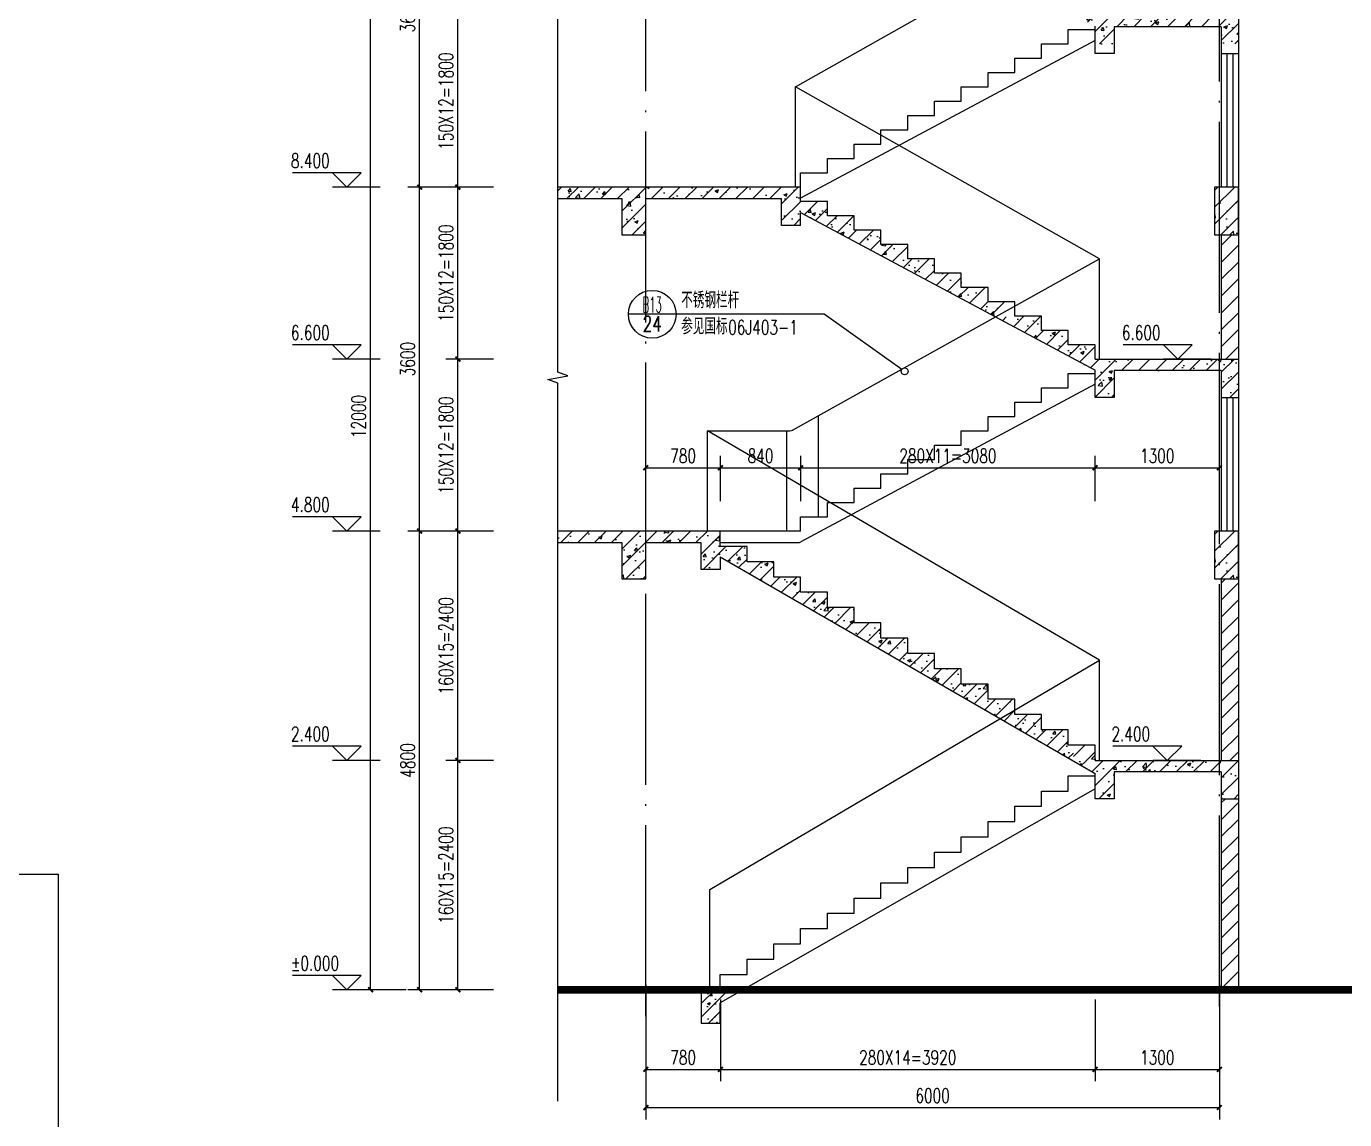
# Model space of a CAD drawing. Header units: millimetres. Extents: x 172649 to 472543, y 238332 to 449264.
# Drawn here: x 231737 to 245527, y 250734 to 262176 of the extents above; entities that cross this region are included whole.
import ezdxf
from ezdxf.enums import TextEntityAlignment as Align

# ---------------------------------------------------------------- set-up
doc = ezdxf.new("R2010")
doc.units = ezdxf.units.MM
doc.header["$LTSCALE"] = 1000
doc.linetypes.add('CENTER', pattern=[2, 1.25, -0.25, 0.25, -0.25])
doc.linetypes.add('DOTE', pattern=[2.42, 2, -0.2, 0.02, -0.2])
for name, color, linetype in [('AXIS', 3, 'Continuous'), ('DIM_ELEV', 3, 'Continuous'), ('DIM_IDEN', 3, 'Continuous'), ('DIM_SYMB', 3, 'Continuous'), ('DOTE', 1, 'CENTER'), ('PUB_DIM', 3, 'Continuous'), ('PUB_HATCH', 8, 'Continuous'), ('PUB_TEXT', 7, 'Continuous'), ('S_FLOOR', 255, 'Continuous'), ('S_STAIR', 2, 'Continuous'), ('TK', 7, 'Continuous'), ('WALL', 255, 'Continuous'), ('WINDOW', 2, 'Continuous'), ('填充', 8, 'Continuous')]:
    doc.layers.add(name, color=color, linetype=linetype)
doc.styles.add('_TCH_DIM', font='SIMPLEX', dxfattribs={"bigfont": 'GBCBIG'})
doc.styles.add('_TCH_DIM_T3', font='SIMPLEX', dxfattribs={"width": 0.705882, "bigfont": 'GBCBIG'})
doc.styles.add('_TCH_LABEL', font='COMPLEX', dxfattribs={"bigfont": 'GBCBIG'})
doc.dimstyles.new('_TCH_ARCH&&50', dxfattribs={"dimtxt": 148.75, "dimasz": 50, "dimexe": 125, "dimexo": 150, "dimgap": 50, "dimtad": 1, "dimdec": 0, "dimzin": 0, "dimdsep": 46, "dimtxsty": '_TCH_DIM_T3', "dimblk": 'ARCHTICK', "dimcen": 0.09, "dimclrt": 7, "dimazin": 2, "dimtfac": 1, "dimtdec": 0, "dimtix": 1, "dimtmove": 2, "dimatfit": 3, "dimfxl": 1, "dimtolj": 1, "dimtzin": 0, "dimarcsym": 0})
pattern_1 = [(45, (0, 89.76), (-88.388383, 88.388383), [])]
pattern_2 = [(45, (0, 0), (-88.388348, 88.388348), []), (50, (0, 0), (358.6301, -31.37607), [37.5, -412.5]), (355, (0, 0), (-69.37567, 376.09607), [30, -330]), (100.4514, (29.9, -2.6), (289.2547, 344.71977), [31.8701, -350.57106]), (46.1842, (0, 100), (533.6205, -82.7595), [56.25, -618.75]), (96.6356, (44.47, 93.1), (467.33135, 487.0589), [47.80514, -525.8565]), (351.1842, (0, 100), (467.331, 487.0593), [45, -495]), (21, (50, 75), (298.45353, -201.30945), [37.5, -412.5]), (326, (50, 75), (121.65767, 362.57502), [30, -330]), (71.4514, (74.87, 58.22), (420.1113, 161.26525), [31.8701, -350.57106]), (37.5, (0, 0), (6.079928, 166.446927), [0, -326, 0, -335, 0, -331.25]), (7.5, (0, 0), (131.53477, 197.20586), [0, -191, 0, -318.5, 0, -126.25]), (327.5, (-111.5, 0), (266.91122, -11.277436), [0, -125, 0, -390, 0, -517.5]), (317.5, (-161.5, 0), (291.59308, 50.05249), [0, -162.5, 0, -259, 0, -367.5])]

# ---------------------------------------------------------------- blocks, each defined once
blk = doc.blocks.new('_ArchTick')
at = {"color": 0, "linetype": 'ByBlock', "const_width": 0.4}
blk.add_lwpolyline([(-0.5, -0.5), (0.5, 0.5)], dxfattribs=at)
blk = doc.blocks.new('*D82')
at = {"layer": 'AXIS', "color": 0, "lineweight": -2}
for p, q in [((238217, 257206), (238217, 257681)), ((238997, 257206), (238997, 257681)), ((238217, 257556), (238997, 257556))]:
    blk.add_line(p, q, dxfattribs=at)
at = {"layer": 'DEFPOINTS', "color": 0}
for p in [(238997, 257556), (238217, 257056), (238997, 257056)]:
    blk.add_point(p, dxfattribs=at)
at = {"layer": 'AXIS', "color": 0, "lineweight": -2, "xscale": 50, "yscale": 50, "zscale": 50, "rotation": 180}
blk.add_blockref('_ArchTick', (238217, 257556), dxfattribs=at)
at = {"layer": 'AXIS', "color": 0, "lineweight": -2, "xscale": 50, "yscale": 50, "zscale": 50}
blk.add_blockref('_ArchTick', (238997, 257556), dxfattribs=at)
at = {"layer": 'AXIS', "color": 7, "insert": (238607, 257681), "char_height": 148.8, "attachment_point": 5, "style": '_TCH_DIM_T3'}
blk.add_mtext('\\A1;780', dxfattribs=at)
blk = doc.blocks.new('*D83')
at = {"layer": 'AXIS', "color": 0, "lineweight": -2}
for p, q in [((238997, 257206), (238997, 257681)), ((239837, 257206), (239837, 257681)), ((238997, 257556), (239837, 257556))]:
    blk.add_line(p, q, dxfattribs=at)
at = {"layer": 'DEFPOINTS', "color": 0}
for p in [(239837, 257556), (238997, 257056), (239837, 257056)]:
    blk.add_point(p, dxfattribs=at)
at = {"layer": 'AXIS', "color": 0, "lineweight": -2, "xscale": 50, "yscale": 50, "zscale": 50, "rotation": 180}
blk.add_blockref('_ArchTick', (238997, 257556), dxfattribs=at)
at = {"layer": 'AXIS', "color": 0, "lineweight": -2, "xscale": 50, "yscale": 50, "zscale": 50}
blk.add_blockref('_ArchTick', (239837, 257556), dxfattribs=at)
at = {"layer": 'AXIS', "color": 7, "insert": (239417, 257681), "char_height": 148.8, "attachment_point": 5, "style": '_TCH_DIM_T3'}
blk.add_mtext('\\A1;840', dxfattribs=at)
blk = doc.blocks.new('*D84')
at = {"layer": 'AXIS', "color": 0, "lineweight": -2}
for p, q in [((239837, 257206), (239837, 257681)), ((242917, 257206), (242917, 257681)), ((239837, 257556), (242917, 257556))]:
    blk.add_line(p, q, dxfattribs=at)
at = {"layer": 'DEFPOINTS', "color": 0}
for p in [(242917, 257556), (239837, 257056), (242917, 257056)]:
    blk.add_point(p, dxfattribs=at)
at = {"layer": 'AXIS', "color": 0, "lineweight": -2, "xscale": 50, "yscale": 50, "zscale": 50, "rotation": 180}
blk.add_blockref('_ArchTick', (239837, 257556), dxfattribs=at)
at = {"layer": 'AXIS', "color": 0, "lineweight": -2, "xscale": 50, "yscale": 50, "zscale": 50}
blk.add_blockref('_ArchTick', (242917, 257556), dxfattribs=at)
at = {"layer": 'AXIS', "color": 7, "insert": (241377, 257681), "char_height": 148.75, "attachment_point": 5, "style": '_TCH_DIM_T3'}
blk.add_mtext('\\A1;280X11=3080', dxfattribs=at)
blk = doc.blocks.new('*D85')
at = {"layer": 'AXIS', "color": 0, "lineweight": -2}
for p, q in [((242917, 257206), (242917, 257681)), ((244217, 257206), (244217, 257681)), ((242917, 257556), (244217, 257556))]:
    blk.add_line(p, q, dxfattribs=at)
at = {"layer": 'DEFPOINTS', "color": 0}
for p in [(244217, 257556), (242917, 257056), (244217, 257056)]:
    blk.add_point(p, dxfattribs=at)
at = {"layer": 'AXIS', "color": 0, "lineweight": -2, "xscale": 50, "yscale": 50, "zscale": 50, "rotation": 180}
blk.add_blockref('_ArchTick', (242917, 257556), dxfattribs=at)
at = {"layer": 'AXIS', "color": 0, "lineweight": -2, "xscale": 50, "yscale": 50, "zscale": 50}
blk.add_blockref('_ArchTick', (244217, 257556), dxfattribs=at)
at = {"layer": 'AXIS', "color": 7, "insert": (243567, 257681), "char_height": 148.8, "attachment_point": 5, "style": '_TCH_DIM_T3'}
blk.add_mtext('\\A1;1300', dxfattribs=at)
blk = doc.blocks.new('*D420')
at = {"layer": 'DEFPOINTS', "color": 0}
for p in [(236251, 254493), (236773, 254493), (236773, 252093)]:
    blk.add_point(p, dxfattribs=at)
at = {"layer": 'PUB_DIM', "color": 0, "lineweight": -2}
for p, q in [((236623, 254493), (236126, 254493)), ((236251, 252093), (236251, 254493)), ((236623, 252093), (236126, 252093))]:
    blk.add_line(p, q, dxfattribs=at)
at = {"layer": 'PUB_DIM', "color": 0, "lineweight": -2, "xscale": 50, "yscale": 50, "zscale": 50}
for p, rotation in [((236251, 254493), 90), ((236251, 252093), 270)]:
    blk.add_blockref('_ArchTick', p, dxfattribs=dict(at, rotation=rotation))
at = {"layer": 'PUB_DIM', "color": 7, "insert": (236126, 253293), "char_height": 148.75, "attachment_point": 5, "rotation": 90, "style": '_TCH_DIM_T3'}
blk.add_mtext('\\A1;160X15=2400', dxfattribs=at)
blk = doc.blocks.new('*D421')
at = {"layer": 'DEFPOINTS', "color": 0}
for p in [(236251, 256893), (236773, 256893), (236773, 254493)]:
    blk.add_point(p, dxfattribs=at)
at = {"layer": 'PUB_DIM', "color": 0, "lineweight": -2}
for p, q in [((236623, 256893), (236126, 256893)), ((236251, 254493), (236251, 256893)), ((236623, 254493), (236126, 254493))]:
    blk.add_line(p, q, dxfattribs=at)
at = {"layer": 'PUB_DIM', "color": 0, "lineweight": -2, "xscale": 50, "yscale": 50, "zscale": 50}
for p, rotation in [((236251, 256893), 90), ((236251, 254493), 270)]:
    blk.add_blockref('_ArchTick', p, dxfattribs=dict(at, rotation=rotation))
at = {"layer": 'PUB_DIM', "color": 7, "insert": (236126, 255693), "char_height": 148.75, "attachment_point": 5, "rotation": 90, "style": '_TCH_DIM_T3'}
blk.add_mtext('\\A1;160X15=2400', dxfattribs=at)
blk = doc.blocks.new('*D422')
at = {"layer": 'DEFPOINTS', "color": 0}
for p in [(236251, 258693), (236773, 258693), (236773, 256893)]:
    blk.add_point(p, dxfattribs=at)
at = {"layer": 'PUB_DIM', "color": 0, "lineweight": -2}
for p, q in [((236623, 258693), (236126, 258693)), ((236251, 256893), (236251, 258693)), ((236623, 256893), (236126, 256893))]:
    blk.add_line(p, q, dxfattribs=at)
at = {"layer": 'PUB_DIM', "color": 0, "lineweight": -2, "xscale": 50, "yscale": 50, "zscale": 50}
for p, rotation in [((236251, 258693), 90), ((236251, 256893), 270)]:
    blk.add_blockref('_ArchTick', p, dxfattribs=dict(at, rotation=rotation))
at = {"layer": 'PUB_DIM', "color": 7, "insert": (236126, 257793), "char_height": 148.75, "attachment_point": 5, "rotation": 90, "style": '_TCH_DIM_T3'}
blk.add_mtext('\\A1;150X12=1800', dxfattribs=at)
blk = doc.blocks.new('*D423')
at = {"layer": 'DEFPOINTS', "color": 0}
for p in [(236251, 260493), (236773, 260493), (236773, 258693)]:
    blk.add_point(p, dxfattribs=at)
at = {"layer": 'PUB_DIM', "color": 0, "lineweight": -2}
for p, q in [((236623, 260493), (236126, 260493)), ((236251, 258693), (236251, 260493)), ((236623, 258693), (236126, 258693))]:
    blk.add_line(p, q, dxfattribs=at)
at = {"layer": 'PUB_DIM', "color": 0, "lineweight": -2, "xscale": 50, "yscale": 50, "zscale": 50}
for p, rotation in [((236251, 260493), 90), ((236251, 258693), 270)]:
    blk.add_blockref('_ArchTick', p, dxfattribs=dict(at, rotation=rotation))
at = {"layer": 'PUB_DIM', "color": 7, "insert": (236126, 259593), "char_height": 148.75, "attachment_point": 5, "rotation": 90, "style": '_TCH_DIM_T3'}
blk.add_mtext('\\A1;150X12=1800', dxfattribs=at)
blk = doc.blocks.new('*D424')
at = {"layer": 'DEFPOINTS', "color": 0}
for p in [(236251, 262293), (236773, 262293), (236773, 260493)]:
    blk.add_point(p, dxfattribs=at)
at = {"layer": 'PUB_DIM', "color": 0, "lineweight": -2}
for p, q in [((236623, 262293), (236126, 262293)), ((236251, 260493), (236251, 262293)), ((236623, 260493), (236126, 260493))]:
    blk.add_line(p, q, dxfattribs=at)
at = {"layer": 'PUB_DIM', "color": 0, "lineweight": -2, "xscale": 50, "yscale": 50, "zscale": 50}
for p, rotation in [((236251, 262293), 90), ((236251, 260493), 270)]:
    blk.add_blockref('_ArchTick', p, dxfattribs=dict(at, rotation=rotation))
at = {"layer": 'PUB_DIM', "color": 7, "insert": (236126, 261393), "char_height": 148.75, "attachment_point": 5, "rotation": 90, "style": '_TCH_DIM_T3'}
blk.add_mtext('\\A1;150X12=1800', dxfattribs=at)
blk = doc.blocks.new('*D426')
at = {"layer": 'AXIS', "color": 0, "lineweight": -2}
for p, q in [((238217, 251991), (238217, 251135)), ((238997, 251991), (238997, 251135)), ((238217, 251260), (238997, 251260))]:
    blk.add_line(p, q, dxfattribs=at)
at = {"layer": 'DEFPOINTS', "color": 0}
for p in [(238217, 252141), (238997, 252141), (238997, 251260)]:
    blk.add_point(p, dxfattribs=at)
at = {"layer": 'AXIS', "color": 0, "lineweight": -2, "xscale": 50, "yscale": 50, "zscale": 50, "rotation": 180}
blk.add_blockref('_ArchTick', (238217, 251260), dxfattribs=at)
at = {"layer": 'AXIS', "color": 0, "lineweight": -2, "xscale": 50, "yscale": 50, "zscale": 50}
blk.add_blockref('_ArchTick', (238997, 251260), dxfattribs=at)
at = {"layer": 'AXIS', "color": 7, "insert": (238607, 251384), "char_height": 148.8, "attachment_point": 5, "style": '_TCH_DIM_T3'}
blk.add_mtext('\\A1;780', dxfattribs=at)
blk = doc.blocks.new('*D427')
at = {"layer": 'AXIS', "color": 0, "lineweight": -2}
for p, q in [((238997, 251991), (238997, 251135)), ((242917, 251991), (242917, 251135)), ((238997, 251260), (242917, 251260))]:
    blk.add_line(p, q, dxfattribs=at)
at = {"layer": 'DEFPOINTS', "color": 0}
for p in [(238997, 252141), (242917, 252141), (242917, 251260)]:
    blk.add_point(p, dxfattribs=at)
at = {"layer": 'AXIS', "color": 0, "lineweight": -2, "xscale": 50, "yscale": 50, "zscale": 50, "rotation": 180}
blk.add_blockref('_ArchTick', (238997, 251260), dxfattribs=at)
at = {"layer": 'AXIS', "color": 0, "lineweight": -2, "xscale": 50, "yscale": 50, "zscale": 50}
blk.add_blockref('_ArchTick', (242917, 251260), dxfattribs=at)
at = {"layer": 'AXIS', "color": 7, "insert": (240957, 251384), "char_height": 148.75, "attachment_point": 5, "style": '_TCH_DIM_T3'}
blk.add_mtext('\\A1;280X14=3920', dxfattribs=at)
blk = doc.blocks.new('*D428')
at = {"layer": 'AXIS', "color": 0, "lineweight": -2}
for p, q in [((242917, 251991), (242917, 251135)), ((244217, 251991), (244217, 251135)), ((242917, 251260), (244217, 251260))]:
    blk.add_line(p, q, dxfattribs=at)
at = {"layer": 'DEFPOINTS', "color": 0}
for p in [(242917, 252141), (244217, 252141), (244217, 251260)]:
    blk.add_point(p, dxfattribs=at)
at = {"layer": 'AXIS', "color": 0, "lineweight": -2, "xscale": 50, "yscale": 50, "zscale": 50, "rotation": 180}
blk.add_blockref('_ArchTick', (242917, 251260), dxfattribs=at)
at = {"layer": 'AXIS', "color": 0, "lineweight": -2, "xscale": 50, "yscale": 50, "zscale": 50}
blk.add_blockref('_ArchTick', (244217, 251260), dxfattribs=at)
at = {"layer": 'AXIS', "color": 7, "insert": (243567, 251384), "char_height": 148.8, "attachment_point": 5, "style": '_TCH_DIM_T3'}
blk.add_mtext('\\A1;1300', dxfattribs=at)
blk = doc.blocks.new('*D429')
at = {"layer": 'AXIS', "color": 0, "lineweight": -2}
for p, q in [((238217, 251591), (238217, 250735)), ((244217, 251591), (244217, 250735)), ((238217, 250860), (244217, 250860))]:
    blk.add_line(p, q, dxfattribs=at)
at = {"layer": 'DEFPOINTS', "color": 0}
for p in [(238217, 251741), (244217, 251741), (244217, 250860)]:
    blk.add_point(p, dxfattribs=at)
at = {"layer": 'AXIS', "color": 0, "lineweight": -2, "xscale": 50, "yscale": 50, "zscale": 50, "rotation": 180}
blk.add_blockref('_ArchTick', (238217, 250860), dxfattribs=at)
at = {"layer": 'AXIS', "color": 0, "lineweight": -2, "xscale": 50, "yscale": 50, "zscale": 50}
blk.add_blockref('_ArchTick', (244217, 250860), dxfattribs=at)
at = {"layer": 'AXIS', "color": 7, "insert": (241217, 250984), "char_height": 148.8, "attachment_point": 5, "style": '_TCH_DIM_T3'}
blk.add_mtext('\\A1;6000', dxfattribs=at)
blk = doc.blocks.new('*D430')
at = {"layer": 'DEFPOINTS', "color": 0}
for p in [(235337, 264093), (235860, 264093), (235860, 252093)]:
    blk.add_point(p, dxfattribs=at)
at = {"layer": 'PUB_DIM', "color": 0, "lineweight": -2}
for p, q in [((235710, 264093), (235212, 264093)), ((235337, 252093), (235337, 264093)), ((235710, 252093), (235212, 252093))]:
    blk.add_line(p, q, dxfattribs=at)
at = {"layer": 'PUB_DIM', "color": 0, "lineweight": -2, "xscale": 50, "yscale": 50, "zscale": 50}
for p, rotation in [((235337, 264093), 90), ((235337, 252093), 270)]:
    blk.add_blockref('_ArchTick', p, dxfattribs=dict(at, rotation=rotation))
at = {"layer": 'PUB_DIM', "color": 7, "insert": (235213, 258093), "char_height": 148.8, "attachment_point": 5, "rotation": 90, "style": '_TCH_DIM_T3'}
blk.add_mtext('\\A1;12000', dxfattribs=at)
blk = doc.blocks.new('*D431')
at = {"layer": 'DEFPOINTS', "color": 0}
for p in [(235851, 256893), (236373, 256893), (236373, 252093)]:
    blk.add_point(p, dxfattribs=at)
at = {"layer": 'PUB_DIM', "color": 0, "lineweight": -2}
for p, q in [((236223, 256893), (235726, 256893)), ((235851, 252093), (235851, 256893)), ((236223, 252093), (235726, 252093))]:
    blk.add_line(p, q, dxfattribs=at)
at = {"layer": 'PUB_DIM', "color": 0, "lineweight": -2, "xscale": 50, "yscale": 50, "zscale": 50}
for p, rotation in [((235851, 256893), 90), ((235851, 252093), 270)]:
    blk.add_blockref('_ArchTick', p, dxfattribs=dict(at, rotation=rotation))
at = {"layer": 'PUB_DIM', "color": 7, "insert": (235726, 254493), "char_height": 148.8, "attachment_point": 5, "rotation": 90, "style": '_TCH_DIM_T3'}
blk.add_mtext('\\A1;4800', dxfattribs=at)
blk = doc.blocks.new('*D432')
at = {"layer": 'DEFPOINTS', "color": 0}
for p in [(235851, 260493), (236373, 260493), (236373, 256893)]:
    blk.add_point(p, dxfattribs=at)
at = {"layer": 'PUB_DIM', "color": 0, "lineweight": -2}
for p, q in [((236223, 260493), (235726, 260493)), ((235851, 256893), (235851, 260493)), ((236223, 256893), (235726, 256893))]:
    blk.add_line(p, q, dxfattribs=at)
at = {"layer": 'PUB_DIM', "color": 0, "lineweight": -2, "xscale": 50, "yscale": 50, "zscale": 50}
for p, rotation in [((235851, 260493), 90), ((235851, 256893), 270)]:
    blk.add_blockref('_ArchTick', p, dxfattribs=dict(at, rotation=rotation))
at = {"layer": 'PUB_DIM', "color": 7, "insert": (235726, 258693), "char_height": 148.8, "attachment_point": 5, "rotation": 90, "style": '_TCH_DIM_T3'}
blk.add_mtext('\\A1;3600', dxfattribs=at)
blk = doc.blocks.new('*D433')
at = {"layer": 'DEFPOINTS', "color": 0}
for p in [(235851, 264093), (236373, 264093), (236373, 260493)]:
    blk.add_point(p, dxfattribs=at)
at = {"layer": 'PUB_DIM', "color": 0, "lineweight": -2}
for p, q in [((236223, 264093), (235726, 264093)), ((235851, 260493), (235851, 264093)), ((236223, 260493), (235726, 260493))]:
    blk.add_line(p, q, dxfattribs=at)
at = {"layer": 'PUB_DIM', "color": 0, "lineweight": -2, "xscale": 50, "yscale": 50, "zscale": 50}
for p, rotation in [((235851, 264093), 90), ((235851, 260493), 270)]:
    blk.add_blockref('_ArchTick', p, dxfattribs=dict(at, rotation=rotation))
at = {"layer": 'PUB_DIM', "color": 7, "insert": (235726, 262293), "char_height": 148.8, "attachment_point": 5, "rotation": 90, "style": '_TCH_DIM_T3'}
blk.add_mtext('\\A1;3600', dxfattribs=at)

msp = doc.modelspace()

# ---------------------------------------------------------------- hatches: boundary and pattern name
at = {"layer": 'PUB_HATCH'}
h = msp.add_hatch(dxfattribs=at)
h.set_pattern_fill('钢筋混凝土', color=256, scale=50, style=0)
h.set_pattern_definition([(45, (11047.2, -96849.68), (-88.388348, 88.388348), []), (50, (11047.2, -96849.68), (358.6301, -31.37607), [37.5, -412.5]), (355, (11047.2, -96849.7), (-69.37567, 376.09607), [30, -330]), (100.4514, (11077.1, -96852.3), (289.2547, 344.71977), [31.8701, -350.57106]), (46.1842, (11047.2, -96749.7), (533.62052, -82.7595), [56.25, -618.75]), (96.6356, (11091.67, -96756.6), (467.33135, 487.05894), [47.80514, -525.8565]), (351.1842, (11047.2, -96749.7), (467.331, 487.0593), [45, -495]), (21, (11097.2, -96774.68), (298.45353, -201.30945), [37.5, -412.5]), (326, (11097.2, -96774.7), (121.65767, 362.57502), [30, -330]), (71.4514, (11122.07, -96791.46), (420.11131, 161.26525), [31.8701, -350.57106]), (37.5, (11047.2, -96849.68), (6.079928, 166.446927), [0, -326, 0, -335, 0, -331.25]), (7.5, (11047.2, -96849.68), (131.53477, 197.205856), [0, -191, 0, -318.5, 0, -126.25]), (327.5, (10935.7, -96849.68), (266.91122, -11.277436), [0, -125, 0, -390, 0, -517.5]), (317.5, (10885.7, -96849.68), (291.59308, 50.05249), [0, -162.5, 0, -259, 0, -367.5])])
h.paths.add_polyline_path([(242916.5, 262179.6), (242916.5, 261993), (243116.5, 261993), (243116.5, 262173), (244236.5, 262173), (244236.5, 261993), (244416.5, 261993), (244416.5, 262293), (242916.5, 262293), (242916.5, 262443), (242636.5, 262443), (242636.5, 262593), (242356.5, 262593), (242356.5, 262743), (242076.5, 262743), (242076.5, 262893), (241796.5, 262893), (241796.5, 263043), (241516.5, 263043), (241516.5, 263193), (241236.5, 263193), (241236.5, 263343), (240956.5, 263343), (240956.5, 263493), (240676.5, 263493), (240676.5, 263643), (240396.5, 263643), (240396.5, 263793), (240116.5, 263793), (240116.5, 263943), (239836.5, 263943), (239836.5, 264093), (237295.5, 264093), (237295.5, 263973), (237966.5, 263973), (237966.5, 263593), (238216.5, 263593), (238216.5, 263973), (239636.5, 263973), (239636.5, 263693), (239836.5, 263693), (239836.5, 263829.6)])
h = msp.add_hatch(dxfattribs=at)
h.set_pattern_fill('钢筋混凝土', color=256, scale=50, style=0)
h.set_pattern_definition(pattern_2)
h.paths.add_polyline_path([(239836.5, 260229.6), (241876.7, 259136.7), (242076.5, 259248.4), (242076.5, 259293), (241796.5, 259293), (241796.5, 259443), (241516.5, 259443), (241516.5, 259593), (241236.5, 259593), (241236.5, 259743), (240956.5, 259743), (240956.5, 259893), (240676.5, 259893), (240676.5, 260043), (240396.5, 260043), (240396.5, 260193), (240116.5, 260193), (240116.5, 260343), (239836.5, 260343), (239836.5, 260493), (237295.5, 260493), (237295.5, 260373), (237966.5, 260373), (237966.5, 259993), (238216.5, 259993), (238216.5, 260373), (239636.5, 260373), (239636.5, 260093), (239836.5, 260093)])
h = msp.add_hatch(dxfattribs=at)
h.set_pattern_fill('钢筋混凝土', color=256, scale=50, style=0)
h.set_pattern_definition([(45, (11047.2, -90569.8), (-88.388348, 88.388348), []), (50, (11047.2, -90569.8), (358.6301, -31.37607), [37.5, -412.5]), (355, (11047.2, -90569.8), (-69.37567, 376.09607), [30, -330]), (100.4514, (11077.1, -90572.4), (289.2547, 344.71977), [31.8701, -350.57106]), (46.1842, (11047.2, -90469.8), (533.62052, -82.7595), [56.25, -618.75]), (96.6356, (11091.67, -90476.7), (467.33135, 487.05894), [47.80514, -525.8565]), (351.1842, (11047.2, -90469.8), (467.331, 487.0593), [45, -495]), (21, (11097.2, -90494.8), (298.45353, -201.30945), [37.5, -412.5]), (326, (11097.2, -90494.8), (121.65767, 362.57502), [30, -330]), (71.4514, (11122.07, -90511.57), (420.11131, 161.26525), [31.8701, -350.57106]), (37.5, (11047.2, -90569.8), (6.079928, 166.446927), [0, -326, 0, -335, 0, -331.25]), (7.5, (11047.2, -90569.8), (131.53477, 197.205856), [0, -191, 0, -318.5, 0, -126.25]), (327.5, (10935.7, -90569.8), (266.91122, -11.277436), [0, -125, 0, -390, 0, -517.5]), (317.5, (10885.7, -90569.8), (291.59308, 50.05249), [0, -162.5, 0, -259, 0, -367.5])])
h.paths.add_polyline_path([(244416.5, 260493), (244166.5, 260493), (244166.5, 259993), (244416.5, 259993)])
h = msp.add_hatch(dxfattribs=at)
h.set_pattern_fill('钢筋混凝土', color=256, scale=50, style=0)
h.set_pattern_definition(pattern_2)
h.paths.add_polyline_path([(242850.9, 258614.8), (242850.9, 258843), (242636.5, 258843), (242636.5, 258993), (242356.5, 258993), (242356.5, 259143), (242076.5, 259143), (242076.5, 259182.3), (241933.3, 259106.4)])
h = msp.add_hatch(dxfattribs=at)
h.set_pattern_fill('钢筋混凝土', color=256, scale=50, style=0)
h.set_pattern_definition(pattern_2)
h.paths.add_polyline_path([(243116.5, 258573), (244236.5, 258573), (244236.5, 258293), (244416.5, 258293), (244416.5, 258693), (242916.5, 258693), (242916.5, 258843), (242850.9, 258843), (242850.9, 258614.8), (242916.5, 258579.6), (242916.5, 258293), (243116.5, 258293)])
h = msp.add_hatch(dxfattribs=at)
h.set_pattern_fill('钢筋混凝土', color=256, scale=50, style=0)
h.set_pattern_definition(pattern_2)
h.paths.add_polyline_path([(237966.5, 256393), (238216.5, 256393), (238216.5, 256773), (238796.5, 256773), (238796.5, 256493), (238996.5, 256493), (238996.5, 256623.4), (241921.9, 254930.4), (242076.5, 255021.5), (242076.5, 255133), (241796.5, 255133), (241796.5, 255293), (241516.5, 255293), (241516.5, 255453), (241236.5, 255453), (241236.5, 255613), (240956.5, 255613), (240956.5, 255773), (240676.5, 255773), (240676.5, 255933), (240396.5, 255933), (240396.5, 256093), (240116.5, 256093), (240116.5, 256253), (239836.5, 256253), (239836.5, 256413), (239556.5, 256413), (239556.5, 256573), (239276.5, 256573), (239276.5, 256733), (238996.5, 256733), (238996.5, 256893), (237295.5, 256893), (237295.5, 256773), (237966.5, 256773)])
h = msp.add_hatch(dxfattribs=at)
h.set_pattern_fill('钢筋混凝土', color=256, scale=50, style=0)
h.set_pattern_definition([(45, (11047.2, -94169.8), (-88.388348, 88.388348), []), (50, (11047.2, -94169.8), (358.6301, -31.37607), [37.5, -412.5]), (355, (11047.2, -94169.8), (-69.37567, 376.09607), [30, -330]), (100.4514, (11077.1, -94172.4), (289.2547, 344.71977), [31.8701, -350.57106]), (46.1842, (11047.2, -94069.8), (533.62052, -82.7595), [56.25, -618.75]), (96.6356, (11091.67, -94076.7), (467.33135, 487.05894), [47.80514, -525.8565]), (351.1842, (11047.2, -94069.8), (467.331, 487.0593), [45, -495]), (21, (11097.2, -94094.8), (298.45353, -201.30945), [37.5, -412.5]), (326, (11097.2, -94094.8), (121.65767, 362.57502), [30, -330]), (71.4514, (11122.07, -94111.57), (420.11131, 161.26525), [31.8701, -350.57106]), (37.5, (11047.2, -94169.8), (6.079928, 166.446927), [0, -326, 0, -335, 0, -331.25]), (7.5, (11047.2, -94169.8), (131.53477, 197.205856), [0, -191, 0, -318.5, 0, -126.25]), (327.5, (10935.7, -94169.8), (266.91122, -11.277436), [0, -125, 0, -390, 0, -517.5]), (317.5, (10885.7, -94169.8), (291.59308, 50.05249), [0, -162.5, 0, -259, 0, -367.5])])
h.paths.add_polyline_path([(244416.5, 256893), (244166.5, 256893), (244166.5, 256393), (244416.5, 256393)])
h = msp.add_hatch(dxfattribs=at)
h.set_pattern_fill('钢筋混凝土', color=256, scale=50, style=0)
h.set_pattern_definition([(45, (10947.2, -96849.68), (-88.388348, 88.388348), []), (50, (10947.2, -96849.68), (358.6301, -31.37607), [37.5, -412.5]), (355, (10947.2, -96849.7), (-69.37567, 376.09607), [30, -330]), (100.4514, (10977.1, -96852.3), (289.2547, 344.71977), [31.8701, -350.57106]), (46.1842, (10947.2, -96749.7), (533.62052, -82.7595), [56.25, -618.75]), (96.6356, (10991.67, -96756.6), (467.33135, 487.05894), [47.80514, -525.8565]), (351.1842, (10947.2, -96749.7), (467.331, 487.0593), [45, -495]), (21, (10997.2, -96774.68), (298.45353, -201.30945), [37.5, -412.5]), (326, (10997.2, -96774.7), (121.65767, 362.57502), [30, -330]), (71.4514, (11022.07, -96791.46), (420.1113, 161.26525), [31.8701, -350.57106]), (37.5, (10947.2, -96849.68), (6.079928, 166.446927), [0, -326, 0, -335, 0, -331.25]), (7.5, (10947.2, -96849.68), (131.53477, 197.205856), [0, -191, 0, -318.5, 0, -126.25]), (327.5, (10835.7, -96849.68), (266.91122, -11.277436), [0, -125, 0, -390, 0, -517.5]), (317.5, (10785.7, -96849.68), (291.59308, 50.05249), [0, -162.5, 0, -259, 0, -367.5])])
h.paths.add_polyline_path([(242076.5, 254973), (242076.5, 255014.4), (241927, 254927.5), (242689.2, 254486.4), (242689.2, 254653), (242636.5, 254653), (242636.5, 254813), (242356.5, 254813), (242356.5, 254973)])
h = msp.add_hatch(dxfattribs=at)
h.set_pattern_fill('钢筋混凝土', color=256, scale=50, style=0)
h.set_pattern_definition(pattern_2)
h.paths.add_polyline_path([(242689.2, 254486.4), (242808.3, 254417.5), (242808.3, 254653), (242689.2, 254653)])
h = msp.add_hatch(dxfattribs=at)
h.set_pattern_fill('钢筋混凝土', color=256, scale=50, style=0)
h.set_pattern_definition(pattern_2)
h.paths.add_polyline_path([(242916.5, 254354.8), (242916.5, 254093), (243116.5, 254093), (243116.5, 254373), (244236.5, 254373), (244236.5, 254093), (244416.5, 254093), (244416.5, 254493), (242916.5, 254493), (242916.5, 254653), (242808.3, 254653), (242808.3, 254417.5)])
h = msp.add_hatch(dxfattribs=at)
h.set_pattern_fill('钢筋混凝土', color=256, scale=40, style=0)
h.set_pattern_definition([(45, (0, 0), (-70.710678, 70.710678), []), (50, (0, 0), (286.90407, -25.10085), [30, -330]), (355, (0, 0), (-55.50053, 300.87685), [24, -264]), (100.4514, (23.9, -2.1), (231.40375, 275.77582), [25.49608, -280.45684]), (46.1842, (0, 80), (426.89642, -66.2076), [45, -495]), (96.6356, (35.57, 74.5), (373.8651, 389.64715), [38.2441, -420.6852]), (351.1842, (0, 80), (373.8648, 389.64744), [36, -396]), (21, (40, 60), (238.76282, -161.04756), [30, -330]), (326, (40, 60), (97.32613, 290.06002), [24, -264]), (71.4514, (59.9, 46.58), (336.08905, 129.0122), [25.49608, -280.45684]), (37.5, (0, 0), (4.863942, 133.157542), [0, -260.8, 0, -268, 0, -265]), (7.5, (0, 0), (105.227815, 157.764685), [0, -152.8, 0, -254.8, 0, -101]), (327.5, (-89.2, 0), (213.528974, -9.02195), [0, -100, 0, -312, 0, -414]), (317.5, (-129.2, 0), (233.27447, 40.04199), [0, -130, 0, -207.2, 0, -294])])
h.paths.add_polyline_path([(238996.5, 251954.8), (239238.4, 252093), (238796.5, 252093), (238796.5, 251743), (238996.5, 251743)])
at = {"layer": '填充'}
h = msp.add_hatch(dxfattribs=at)
h.set_pattern_fill('普通砖', color=256, scale=50, style=0)
h.set_pattern_definition(pattern_1)
h.paths.add_polyline_path([(244236.5, 258693), (244416.5, 258693), (244416.5, 259993), (244236.5, 259993)])
h = msp.add_hatch(dxfattribs=at)
h.set_pattern_fill('普通砖', color=256, scale=50, style=0)
h.set_pattern_definition(pattern_1)
h.paths.add_polyline_path([(244416.5, 256393), (244236.5, 256393), (244236.5, 254493), (244416.5, 254493)])
h = msp.add_hatch(dxfattribs=at)
h.set_pattern_fill('普通砖', color=256, scale=50, style=0)
h.set_pattern_definition(pattern_1)
h.paths.add_polyline_path([(244416.5, 254093), (244236.5, 254093), (244236.5, 252093), (244416.5, 252093)])

# ---------------------------------------------------------------- linework, layer by layer
at = {"layer": 'AXIS'}
for p, q in [((238216.5, 252144.4), (238216.5, 250784.4)), ((244216.5, 252144.4), (244216.5, 250784.4))]:
    msp.add_line(p, q, dxfattribs=at)
at = {"layer": 'DIM_ELEV'}
for p, q in [((235239.2, 260643), (234520, 260643)), ((235089.2, 260493), (234939.2, 260643)), ((235089.2, 260493), (235239.2, 260643)), ((235439.2, 260493), (234939.2, 260493)), ((235239.2, 258843), (234520, 258843)), ((235089.2, 258693), (234939.2, 258843)), ((235089.2, 258693), (235239.2, 258843)), ((243930.8, 258843), (243211.6, 258843)), ((243780.8, 258693), (243630.8, 258843)), ((243780.8, 258693), (243930.8, 258843)), ((235439.2, 258693), (234939.2, 258693)), ((244130.8, 258693), (243630.8, 258693)), ((235239.2, 257043), (234520, 257043)), ((235089.2, 256893), (234939.2, 257043)), ((235089.2, 256893), (235239.2, 257043)), ((235439.2, 256893), (234939.2, 256893)), ((235239.2, 254643), (234520, 254643)), ((235089.2, 254493), (234939.2, 254643)), ((235089.2, 254493), (235239.2, 254643)), ((243822.3, 254643), (243103, 254643)), ((243672.3, 254493), (243522.3, 254643)), ((243672.3, 254493), (243822.3, 254643)), ((235439.2, 254493), (234939.2, 254493)), ((244022.3, 254493), (243522.3, 254493)), ((235239.2, 252243), (234520, 252243)), ((235089.2, 252093), (234939.2, 252243)), ((235089.2, 252093), (235239.2, 252243)), ((235439.2, 252093), (234939.2, 252093))]:
    msp.add_line(p, q, dxfattribs=at)
at = {"layer": 'DIM_IDEN'}
for p, q in [((238534.3, 259162.8), (238034.3, 259162.8)), ((240082.7, 259162.8), (238534.3, 259162.8)), ((240895.8, 258586.2), (240082.7, 259162.8))]:
    msp.add_line(p, q, dxfattribs=at)
for centre, radius in [((238284.3, 259162.8), 250), ((240924.8, 258565.6), 35.6)]:
    msp.add_circle(centre, radius, dxfattribs=at)
at = {"layer": 'DIM_SYMB'}
msp.add_lwpolyline([(237295.5, 250926.4), (237295.5, 258443), (237190.5, 258481.2), (237400.5, 258518.3), (237295.5, 258555.5), (237295.5, 266072.1)], dxfattribs=at)
at = {"layer": 'DOTE', "linetype": 'DOTE'}
for p, q in [((238216.5, 251817), (238216.5, 267110.1)), ((244216.5, 251918.4), (244216.5, 267110.1))]:
    msp.add_line(p, q, dxfattribs=at)
at = {"layer": 'PUB_HATCH'}
for p, q in [((208117.7, 253304.4), (232070, 253304.4)), ((232070, 253304.4), (232070, 248060))]:
    msp.add_line(p, q, dxfattribs=at)
at = {"layer": 'S_FLOOR'}
for p, q in [((238860.8, 256893), (238860.8, 257943)), ((238860.8, 257943), (239725.1, 257943))]:
    msp.add_line(p, q, dxfattribs=at)
for centre, end in [((239725.1, 258003), 297.94154), ((239809.3, 256833), 298.17859)]:
    msp.add_arc(centre, 60, 270, end, dxfattribs=at)
at = {"layer": 'S_STAIR'}
for p, q in [((242636.5, 261993), (242636.5, 262143)), ((242636.5, 262143), (242916.5, 262143)), ((242916.5, 262029.6), (239836.5, 260379.6)), ((242356.5, 261843), (242356.5, 261993)), ((242356.5, 261993), (242636.5, 261993)), ((242076.5, 261693), (242076.5, 261843)), ((242076.5, 261843), (242356.5, 261843)), ((241796.5, 261543), (241796.5, 261693)), ((241796.5, 261693), (242076.5, 261693)), ((241516.5, 261393), (241516.5, 261543)), ((241516.5, 261543), (241796.5, 261543)), ((241236.5, 261243), (241236.5, 261393)), ((241236.5, 261393), (241516.5, 261393)), ((240956.5, 261093), (240956.5, 261243)), ((240956.5, 261243), (241236.5, 261243)), ((240676.5, 260943), (240676.5, 261093)), ((240676.5, 261093), (240956.5, 261093)), ((240396.5, 260793), (240396.5, 260943)), ((240396.5, 260943), (240676.5, 260943)), ((240116.5, 260643), (240116.5, 260793)), ((240116.5, 260793), (240396.5, 260793)), ((239836.5, 260493), (239836.5, 260643)), ((239836.5, 260643), (240116.5, 260643)), ((242916.5, 258429.6), (239837.6, 256780.2)), ((242636.5, 258393), (242636.5, 258543)), ((242636.5, 258543), (242916.5, 258543)), ((242356.5, 258243), (242356.5, 258393)), ((242356.5, 258393), (242636.5, 258393)), ((242076.5, 258093), (242076.5, 258243)), ((242076.5, 258243), (242356.5, 258243)), ((241796.5, 257943), (241796.5, 258093)), ((241796.5, 258093), (242076.5, 258093)), ((241516.5, 257793), (241516.5, 257943)), ((241516.5, 257943), (241796.5, 257943)), ((241236.5, 257643), (241236.5, 257793)), ((241236.5, 257793), (241516.5, 257793)), ((240956.5, 257493), (240956.5, 257643)), ((240956.5, 257643), (241236.5, 257643)), ((240676.5, 257343), (240676.5, 257493)), ((240676.5, 257493), (240956.5, 257493)), ((240396.5, 257193), (240396.5, 257343)), ((240396.5, 257343), (240676.5, 257343)), ((240116.5, 257043), (240116.5, 257193)), ((240116.5, 257193), (240396.5, 257193)), ((239836.5, 256893), (239836.5, 257043)), ((239836.5, 257043), (240116.5, 257043)), ((239836.5, 256893), (238996.5, 256893)), ((238996.5, 256773), (239809.3, 256773)), ((242636.5, 254173), (242636.5, 254333)), ((242636.5, 254333), (242916.5, 254333)), ((242916.5, 254194.8), (238996.5, 251954.8)), ((242356.5, 254013), (242356.5, 254173)), ((242356.5, 254173), (242636.5, 254173)), ((242076.5, 253853), (242076.5, 254013)), ((242076.5, 254013), (242356.5, 254013)), ((242916.5, 254093), (242916.5, 254094.8)), ((241796.5, 253693), (241796.5, 253853)), ((241796.5, 253853), (242076.5, 253853)), ((241516.5, 253533), (241516.5, 253693)), ((241516.5, 253693), (241796.5, 253693)), ((241236.5, 253373), (241236.5, 253533)), ((241236.5, 253533), (241516.5, 253533)), ((240956.5, 253213), (240956.5, 253373)), ((240956.5, 253373), (241236.5, 253373)), ((240676.5, 253053), (240676.5, 253213)), ((240676.5, 253213), (240956.5, 253213)), ((240396.5, 252893), (240396.5, 253053)), ((240396.5, 253053), (240676.5, 253053)), ((240116.5, 252733), (240116.5, 252893)), ((240116.5, 252893), (240396.5, 252893)), ((239836.5, 252573), (239836.5, 252733)), ((239836.5, 252733), (240116.5, 252733)), ((239556.5, 252413), (239556.5, 252573)), ((239556.5, 252573), (239836.5, 252573)), ((239276.5, 252253), (239276.5, 252413)), ((239276.5, 252413), (239556.5, 252413)), ((238996.5, 252093), (238996.5, 252253)), ((238996.5, 252253), (239276.5, 252253))]:
    msp.add_line(p, q, dxfattribs=at)
at = {"layer": 'TK'}
for p, q in [((239784.1, 261543.1), (242961.7, 263343)), ((239784.2, 260493), (239784.2, 261543)), ((242961.7, 259743), (239784.2, 261543)), ((239753.2, 257950), (242961.7, 259743)), ((242961.7, 258693), (242961.7, 259743)), ((240022.8, 257043), (240022.8, 258093)), ((242961.7, 255543), (238860.8, 257943)), ((239693.9, 256893), (239693.9, 257943)), ((238888.3, 253143), (242961.7, 255543)), ((242961.7, 254493), (242961.7, 255543)), ((238888.3, 252093), (238888.3, 253143))]:
    msp.add_line(p, q, dxfattribs=at)
at = {"layer": 'TK', "const_width": 80}
msp.add_lwpolyline([(237295.5, 252093), (245948.8, 252093)], dxfattribs=at)
at = {"layer": 'WALL'}
for p, q in [((244416.5, 264093), (244416.5, 261893)), ((242916.5, 261893), (242916.5, 262179.6)), ((244236.5, 262173), (243116.5, 262173)), ((243116.5, 262173), (243116.5, 261893)), ((244236.5, 262173), (244236.5, 261893)), ((243116.5, 261893), (242916.5, 261893)), ((244236.5, 261893), (244416.5, 261893)), ((239836.5, 260493), (237295.5, 260493)), ((239836.5, 260343), (239836.5, 260493)), ((244416.5, 260493), (244416.5, 258293)), ((237295.5, 260373), (237966.5, 260373)), ((238216.5, 260373), (239636.5, 260373)), ((239636.5, 260093), (239636.5, 260373)), ((240116.5, 260343), (239836.5, 260343)), ((239836.5, 260229.6), (242916.5, 258579.6)), ((239836.5, 260093), (239836.5, 260229.6)), ((240116.5, 260193), (240116.5, 260343)), ((239836.5, 260093), (239636.5, 260093)), ((240396.5, 260193), (240116.5, 260193)), ((240396.5, 260043), (240396.5, 260193)), ((240676.5, 260043), (240396.5, 260043)), ((240676.5, 259893), (240676.5, 260043)), ((244236.5, 259993), (244236.5, 258693)), ((240956.5, 259893), (240676.5, 259893)), ((240956.5, 259743), (240956.5, 259893)), ((241236.5, 259743), (240956.5, 259743)), ((241236.5, 259593), (241236.5, 259743)), ((241516.5, 259593), (241236.5, 259593)), ((241516.5, 259443), (241516.5, 259593)), ((241796.5, 259443), (241516.5, 259443)), ((241796.5, 259293), (241796.5, 259443)), ((242076.5, 259293), (241796.5, 259293)), ((242076.5, 259143), (242076.5, 259293)), ((242356.5, 259143), (242076.5, 259143)), ((242356.5, 258993), (242356.5, 259143)), ((242636.5, 258993), (242356.5, 258993)), ((242636.5, 258843), (242636.5, 258993)), ((242916.5, 258843), (242636.5, 258843)), ((242916.5, 258693), (242916.5, 258843)), ((242916.5, 258693), (244416.5, 258693)), ((242916.5, 258293), (242916.5, 258579.6)), ((244236.5, 258573), (243116.5, 258573)), ((243116.5, 258573), (243116.5, 258293)), ((244236.5, 258573), (244236.5, 258293)), ((243116.5, 258293), (242916.5, 258293)), ((244236.5, 258293), (244416.5, 258293)), ((238996.5, 256893), (237295.5, 256893)), ((237295.5, 256773), (237966.5, 256773)), ((238216.5, 256773), (238796.5, 256773)), ((238796.5, 256493), (238796.5, 256773)), ((238996.5, 256733), (238996.5, 256893)), ((244416.5, 256893), (244416.5, 252093)), ((239276.5, 256733), (238996.5, 256733)), ((239276.5, 256573), (239276.5, 256733)), ((238996.5, 256493), (238796.5, 256493)), ((238996.5, 256623.4), (242916.5, 254354.8)), ((238996.5, 256623.4), (238996.5, 256493)), ((239556.5, 256573), (239276.5, 256573)), ((239556.5, 256413), (239556.5, 256573)), ((239836.5, 256413), (239556.5, 256413)), ((239836.5, 256253), (239836.5, 256413)), ((244236.5, 256393), (244236.5, 254493)), ((240116.5, 256253), (239836.5, 256253)), ((240116.5, 256093), (240116.5, 256253)), ((240396.5, 256093), (240116.5, 256093)), ((240396.5, 255933), (240396.5, 256093)), ((240676.5, 255933), (240396.5, 255933)), ((240676.5, 255773), (240676.5, 255933)), ((240956.5, 255773), (240676.5, 255773)), ((240956.5, 255613), (240956.5, 255773)), ((241236.5, 255613), (240956.5, 255613)), ((241236.5, 255453), (241236.5, 255613)), ((241516.5, 255453), (241236.5, 255453)), ((241516.5, 255293), (241516.5, 255453)), ((241796.5, 255293), (241516.5, 255293)), ((241796.5, 255133), (241796.5, 255293)), ((242076.5, 255133), (241796.5, 255133)), ((242076.5, 254973), (242076.5, 255133)), ((242356.5, 254973), (242076.5, 254973)), ((242356.5, 254813), (242356.5, 254973)), ((242636.5, 254813), (242356.5, 254813)), ((242636.5, 254653), (242636.5, 254813)), ((242916.5, 254653), (242636.5, 254653)), ((242916.5, 254493), (242916.5, 254653)), ((242916.5, 254493), (244416.5, 254493)), ((244416.5, 254493), (244416.5, 254373)), ((242916.5, 254093), (242916.5, 254354.8)), ((242916.5, 254093), (242916.5, 254333)), ((244236.5, 254373), (243116.5, 254373)), ((243116.5, 254373), (243116.5, 254093)), ((243116.5, 254373), (243116.5, 254093)), ((244236.5, 254373), (244236.5, 252093)), ((243116.5, 254093), (242916.5, 254093)), ((243116.5, 254093), (242916.5, 254093)), ((244236.5, 254093), (244416.5, 254093)), ((238796.5, 252093), (238796.5, 251743)), ((238996.5, 251743), (238996.5, 251954.8)), ((238796.5, 251743), (238996.5, 251743)), ((238996.5, 251793), (238996.5, 251743))]:
    msp.add_line(p, q, dxfattribs=at)
for points in [[(238216.5, 260493), (237966.5, 260493)], [(244166.5, 260493), (244166.5, 259993), (244416.5, 259993), (244416.5, 260493), (244166.5, 260493)], [(237966.5, 260373), (237966.5, 259993), (238216.5, 259993), (238216.5, 260373)], [(238216.5, 256893), (237966.5, 256893)], [(237966.5, 256773), (237966.5, 256393), (238216.5, 256393), (238216.5, 256773)], [(244166.5, 256893), (244166.5, 256393), (244416.5, 256393), (244416.5, 256893), (244166.5, 256893)]]:
    msp.add_lwpolyline(points, dxfattribs=at)
at = {"layer": 'WINDOW'}
for p, q in [((244236.5, 261893), (244236.5, 260493)), ((244296.5, 261893), (244296.5, 260493)), ((244356.5, 261893), (244356.5, 260493)), ((244416.5, 261893), (244416.5, 260493)), ((244236.5, 258293), (244236.5, 256893)), ((244296.5, 258293), (244296.5, 256893)), ((244356.5, 258293), (244356.5, 256893)), ((244416.5, 258293), (244416.5, 256893))]:
    msp.add_line(p, q, dxfattribs=at)

# ---------------------------------------------------------------- texts
at = {"layer": 'PUB_TEXT', "style": '_TCH_DIM', "width": 0.705882}
for s, p in [('8.400', (234505, 260695.5)), ('6.600', (234505, 258895.5)), ('06J403-1', (239078.3, 258952.1)), ('6.600', (243196.6, 258895.5)), ('4.800', (234505, 257095.5)), ('2.400', (234505, 254695.5)), ('2.400', (243088, 254695.5)), ('%%P0.000', (234505, 252295.5))]:
    msp.add_text(s, height=148.75, dxfattribs=at).set_placement(p)
at = {"layer": 'PUB_TEXT', "style": '_TCH_DIM'}
for s, p in [('不锈钢栏杆', (238586.8, 259226.5)), ('参见国标', (238586.8, 258952.1))]:
    msp.add_text(s, height=168.79, dxfattribs=at).set_placement(p)
at = {"layer": 'PUB_TEXT', "style": '_TCH_LABEL'}
for s, width, p, p2 in [('B13', 0.514706, (238183.7, 259183), (238385, 259183)), ('24', 0.729167, (238183.7, 258981.7), (238385, 258981.7))]:
    msp.add_text(s, height=161, dxfattribs=dict(at, width=width)).set_placement(p, p2, align=Align.FIT)

# ---------------------------------------------------------------- dimensions: what is measured, and where the dimension line sits
at = {"layer": 'AXIS'}
for p1, p2, distance, text, picture, middle in [((238216.5, 257056.2), (238996.5, 257056.2), 500.2, '780', '*D82', (238606.5, 257680.8)), ((238996.5, 257056.2), (239836.5, 257056.2), 500.2, '840', '*D83', (239416.5, 257680.8)), ((239836.5, 257056.2), (242916.5, 257056.2), 500.2, '280X11=3080', '*D84', (241376.5, 257680.8)), ((242916.5, 257056.2), (244216.5, 257056.2), 500.2, '1300', '*D85', (243566.5, 257680.8)), ((238216.5, 252141), (238996.5, 252141), -881.1, '780', '*D426', (238606.5, 251384.2)), ((238996.5, 252141), (242916.5, 252141), -881.1, '280X14=3920', '*D427', (240956.5, 251384.2)), ((242916.5, 252141), (244216.5, 252141), -881.1, '1300', '*D428', (243566.5, 251384.2)), ((238216.5, 251741), (244216.5, 251741), -881.1, '6000', '*D429', (241216.5, 250984.2))]:
    dim = msp.add_aligned_dim(p1=p1, p2=p2, distance=distance, text=text, dimstyle='_TCH_ARCH&&50', dxfattribs=at)
    dim.commit()
    dim.dimension.update_dxf_attribs({"geometry": picture, "text_midpoint": middle})
at = {"layer": 'PUB_DIM'}
for p1, p2, text, picture, middle in [((235860, 252093), (235860, 264093), '12000', '*D430', (235213.1, 258093)), ((236373.2, 260493), (236373.2, 264093), '3600', '*D433', (235726.3, 262293)), ((236773.2, 260493), (236773.2, 262293), '150X12=1800', '*D424', (236126.3, 261393)), ((236373.2, 256893), (236373.2, 260493), '3600', '*D432', (235726.3, 258693)), ((236773.2, 258693), (236773.2, 260493), '150X12=1800', '*D423', (236126.3, 259593)), ((236773.2, 256893), (236773.2, 258693), '150X12=1800', '*D422', (236126.3, 257793)), ((236373.2, 252093), (236373.2, 256893), '4800', '*D431', (235726.3, 254493)), ((236773.2, 254493), (236773.2, 256893), '160X15=2400', '*D421', (236126.3, 255693)), ((236773.2, 252093), (236773.2, 254493), '160X15=2400', '*D420', (236126.3, 253293))]:
    dim = msp.add_aligned_dim(p1=p1, p2=p2, distance=522.5, text=text, dimstyle='_TCH_ARCH&&50', dxfattribs=at)
    dim.commit()
    dim.dimension.update_dxf_attribs({"geometry": picture, "text_midpoint": middle})

doc.saveas('drawing.dxf')
